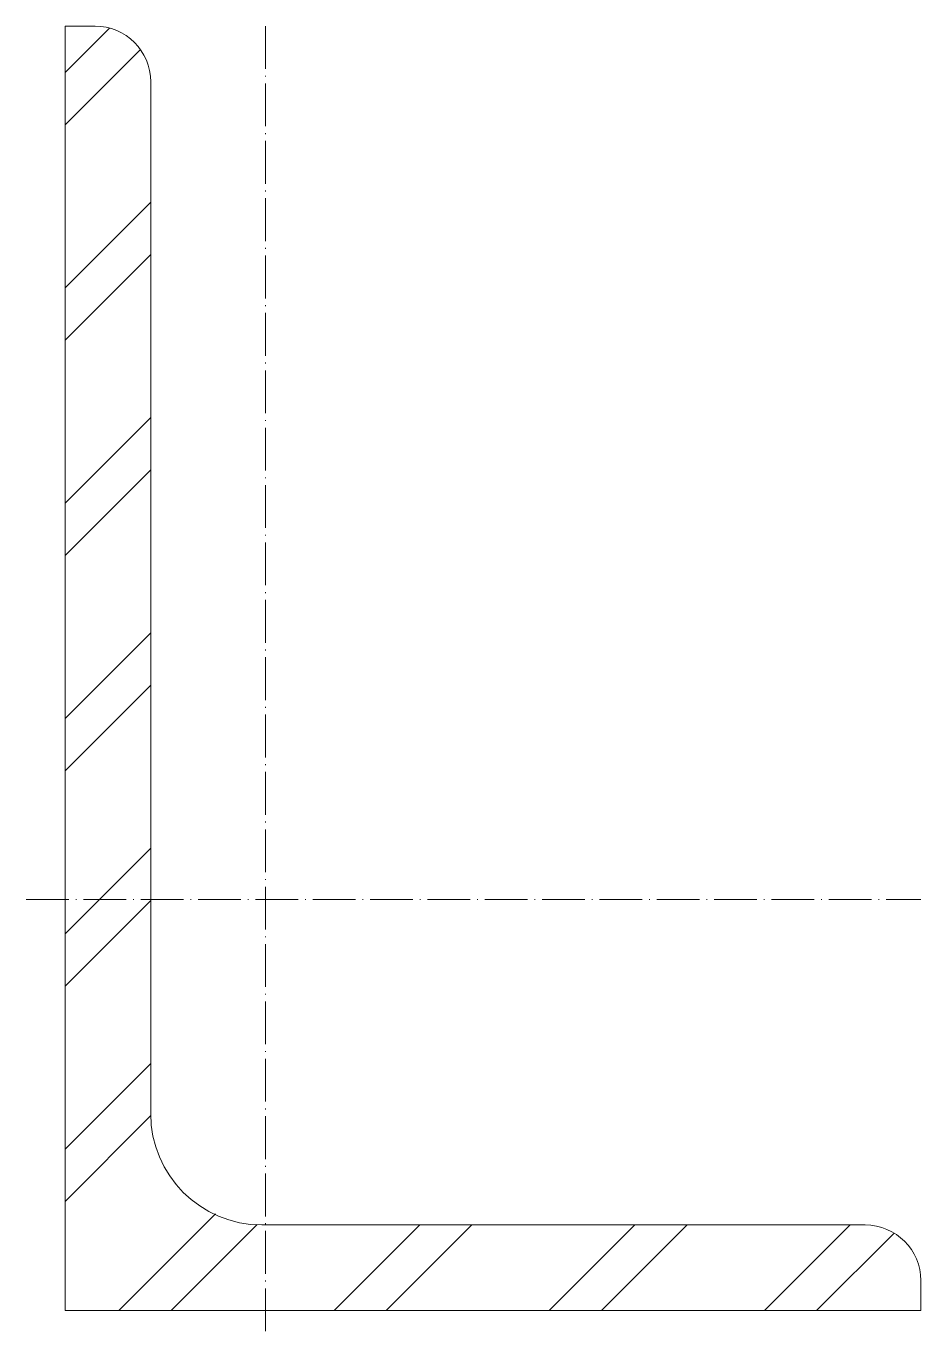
# Model space of a CAD drawing. Header units: metres. Extents: x -5 to 100, y -3 to 150.
import ezdxf

# ---------------------------------------------------------------- set-up
doc = ezdxf.new("R2010")
doc.units = ezdxf.units.M
doc.linetypes.add('MV_hartlijn_staal', pattern=[6.6, 5, -0.8, 0, -0.8])
doc.layers.add('A-DETL-GENF', color=92, linetype='Continuous', lineweight=18)

# ---------------------------------------------------------------- blocks, each defined once
blk = doc.blocks.new('28 Staalprofielen- L-2d - L150_100_10-3533037-00_0 Basismaterialen')
at = {"layer": 'A-DETL-GENF', "lineweight": 13}
h = blk.add_hatch(dxfattribs=at)
h.set_pattern_fill('FP_210', color=256, style=0, pattern_type=2)
h.set_pattern_definition([(45, (3318.247, -3728.567), (-12.57236, 12.57236), []), (45, (3318.247, -3709.517), (-12.57236, 12.57236), [])])
h.paths.add_polyline_path([(100, 0), (100, 3.5), (99.78, 5.18), (99.13, 6.75), (98.1, 8.1), (96.75, 9.13), (95.18, 9.78), (93.5, 10), (23, 10), (19.64, 10.44), (16.5, 11.74), (13.81, 13.81), (11.74, 16.5), (10.44, 19.64), (10, 23), (10, 143.5), (9.78, 145.18), (9.13, 146.75), (8.1, 148.1), (6.75, 149.13), (5.18, 149.78), (3.5, 150), (0, 150), (0, 0)])
at = {"layer": 'A-DETL-GENF'}
for p, q in [((3.5, 150), (0, 150)), ((0, 150), (0, 0)), ((10, 23), (10, 143.5)), ((93.5, 10), (23, 10)), ((100, 0), (100, 3.5)), ((0, 0), (100, 0))]:
    blk.add_line(p, q, dxfattribs=at)
at = {"layer": 'A-DETL-GENF', "linetype": 'MV_hartlijn_staal', "lineweight": 13}
for p, q in [((23.4, 150), (23.4, -2.6)), ((-4.56, 48), (100, 48))]:
    blk.add_line(p, q, dxfattribs=at)
at = {"layer": 'A-DETL-GENF'}
for centre, radius, start, end in [((3.5, 143.5), 6.5, 360, 90), ((23, 23), 13, 180, 270), ((93.5, 3.5), 6.5, 360, 90)]:
    blk.add_arc(centre, radius, start, end, dxfattribs=at)

msp = doc.modelspace()

# ---------------------------------------------------------------- block references
msp.add_blockref('28 Staalprofielen- L-2d - L150_100_10-3533037-00_0 Basismaterialen', (0, 0))

doc.saveas('drawing.dxf')
